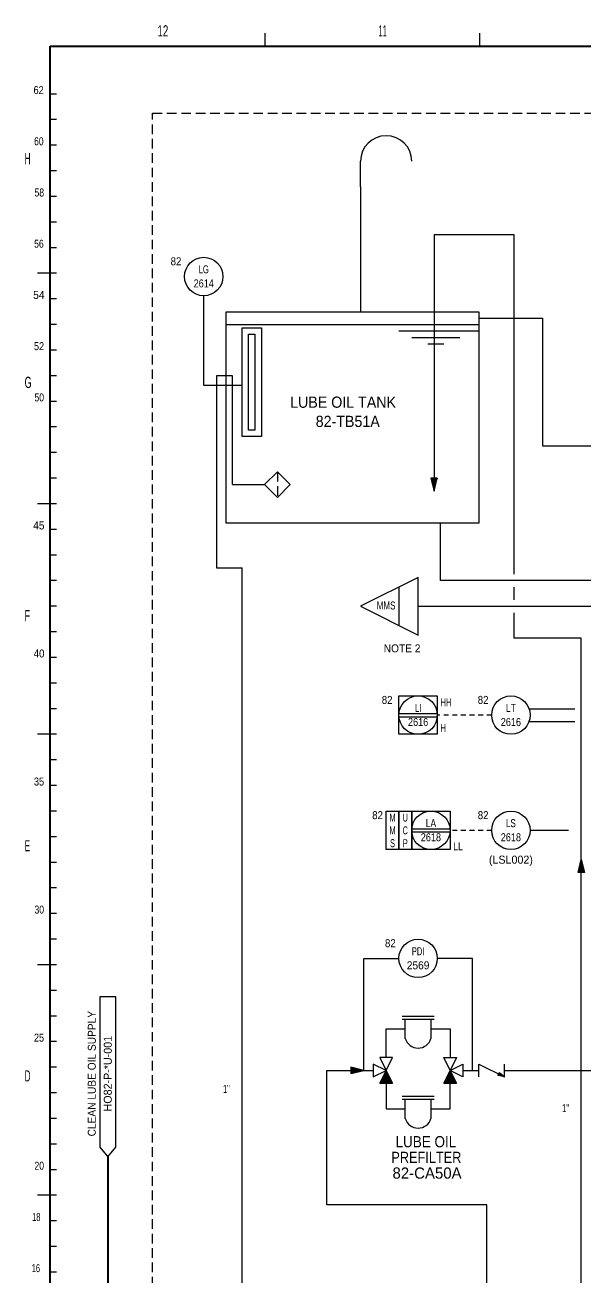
# Model space of a CAD drawing. Header units: millimetres. Extents: x 13 to 838, y 4 to 592.
# Drawn here: x 17.1 to 192.5, y 200.2 to 591.6 of the extents above; entities that cross this region are included whole.
import ezdxf
from ezdxf.enums import TextEntityAlignment as Align

# ---------------------------------------------------------------- set-up
doc = ezdxf.new("R2010")
doc.units = ezdxf.units.MM
doc.linetypes.add('MEDIUM_DASHED', pattern=[4.5, 3, -1.5])
doc.linetypes.add('SHORT_DASHED', pattern=[2.7, 1.5, -1.2])
for name, color, linetype, lineweight in [('1', 7, 'Continuous', 25), ('18', 7, 'Continuous', 25), ('43', 7, 'Continuous', 25), ('45', 7, 'Continuous', 40), ('8', 7, 'Continuous', 40)]:
    doc.layers.add(name, color=color, linetype=linetype, lineweight=lineweight)
for name, color, linetype in [('35', 7, 'Continuous'), ('36', 7, 'Continuous'), ('39', 7, 'Continuous'), ('40', 7, 'Continuous')]:
    doc.layers.add(name, color=color, linetype=linetype)

msp = doc.modelspace()

# ---------------------------------------------------------------- linework, layer by layer
at = {"layer": '1'}
for p, q in [((122, 541), (122, 549)), ((122, 541), (122, 502)), ((170, 420), (170, 507)), ((80, 498), (159, 498)), ((159, 500), (179, 500)), ((134, 496), (159, 496)), ((138, 494), (153, 494)), ((143, 492), (148, 492)), ((82, 448), (92, 448)), ((144.009, 449.962), (145.594, 448.376)), ((144.057, 449.774), (145.566, 448.263)), ((144.104, 449.585), (145.538, 448.15)), ((144.113, 450), (145.622, 448.49)), ((144.151, 449.396), (145.509, 448.037)), ((144.198, 449.208), (145.481, 447.924)), ((144.245, 449.019), (145.453, 447.811)), ((144.255, 450), (145.651, 448.603)), ((144.292, 448.83), (145.424, 447.697)), ((144.34, 448.642), (145.396, 447.584)), ((144.387, 448.453), (145.368, 447.471)), ((144.396, 450), (145.679, 448.716)), ((144.434, 448.264), (145.339, 447.358)), ((144.481, 448.076), (145.311, 447.245)), ((144.528, 447.887), (145.283, 447.132)), ((144.537, 450), (145.707, 448.829)), ((144.575, 447.698), (145.255, 447.018)), ((144.623, 447.509), (145.226, 446.905)), ((144.67, 447.321), (145.198, 446.792)), ((144.679, 450), (145.736, 448.942)), ((144.717, 447.132), (145.17, 446.679)), ((144.764, 446.943), (145.141, 446.566)), ((144.811, 446.755), (145.113, 446.453)), ((144.82, 450), (145.764, 449.055)), ((144.858, 446.566), (145.085, 446.339)), ((144.906, 446.377), (145.057, 446.226)), ((144.953, 446.189), (145.028, 446.113)), ((144.961, 450), (145.792, 449.169)), ((145.103, 450), (145.82, 449.282)), ((145.244, 450), (145.849, 449.395)), ((145.386, 450), (145.877, 449.508)), ((145.527, 450), (145.905, 449.621)), ((145.668, 450), (145.934, 449.734)), ((145.81, 450), (145.962, 449.848)), ((145.951, 450), (145.99, 449.961)), ((85, 180), (85, 422)), ((134, 416), (134, 404)), ((170, 412), (170, 416)), ((134, 376.5), (146, 376.5)), ((174.657, 378), (189, 378)), ((134, 375.5), (146, 375.5)), ((174.657, 374), (189, 374)), ((134, 334), (134, 346)), ((138, 340.5), (150, 340.5)), ((138, 339.5), (150, 339.5)), ((187, 340), (175, 340)), ((190.151, 327.472), (191.509, 328.831)), ((190.198, 327.661), (191.481, 328.945)), ((190.245, 327.85), (191.453, 329.058)), ((190.292, 328.039), (191.424, 329.172)), ((190.34, 328.227), (191.396, 329.285)), ((190.387, 328.416), (191.368, 329.398)), ((190.434, 328.605), (191.339, 329.51)), ((190.481, 328.792), (191.311, 329.624)), ((190.528, 328.983), (191.283, 329.737)), ((190.575, 329.172), (191.255, 329.85)), ((190.623, 329.361), (191.226, 329.964)), ((190.67, 329.548), (191.198, 330.077)), ((190.717, 329.737), (191.17, 330.191)), ((190.764, 329.926), (191.141, 330.302)), ((190.811, 330.113), (191.113, 330.416)), ((190.858, 330.302), (191.085, 330.529)), ((190.906, 330.491), (191.057, 330.643)), ((190.953, 330.68), (191.028, 330.756)), ((190.009, 326.907), (191.594, 328.493)), ((190.057, 327.094), (191.566, 328.606)), ((190.104, 327.283), (191.538, 328.72)), ((190.113, 326.869), (191.622, 328.38)), ((190.255, 326.869), (191.651, 328.266)), ((190.396, 326.869), (191.679, 328.153)), ((190.537, 326.869), (191.707, 328.039)), ((190.679, 326.869), (191.736, 327.928)), ((190.82, 326.869), (191.764, 327.814)), ((190.961, 326.869), (191.792, 327.699)), ((191.103, 326.869), (191.82, 327.587)), ((191.244, 326.869), (191.849, 327.474)), ((191.386, 326.869), (191.877, 327.361)), ((191.527, 326.869), (191.905, 327.247)), ((191.668, 326.869), (191.934, 327.135)), ((191.81, 326.869), (191.962, 327.02)), ((191.951, 326.869), (191.99, 326.909)), ((135, 282), (145, 282)), ((135, 281), (145, 281)), ((111.5, 265), (126, 265)), ((119, 265.951), (119.039, 265.99)), ((119, 265.81), (119.152, 265.962)), ((119, 265.668), (119.266, 265.934)), ((119, 265.527), (119.379, 265.905)), ((119, 265.386), (119.492, 265.877)), ((119, 265.244), (119.605, 265.849)), ((119, 265.103), (119.718, 265.82)), ((119, 264.961), (119.831, 265.792)), ((119, 264.82), (119.945, 265.764)), ((119, 264.679), (120.058, 265.736)), ((119, 264.537), (120.171, 265.707)), ((119, 264.396), (120.284, 265.679)), ((119, 264.255), (120.397, 265.651)), ((119, 264.113), (120.51, 265.622)), ((119.038, 264.009), (120.624, 265.594)), ((119.226, 264.057), (120.737, 265.566)), ((119.415, 264.104), (120.85, 265.538)), ((119.604, 264.151), (120.963, 265.509)), ((119.792, 264.198), (121.076, 265.481)), ((119.981, 264.245), (121.189, 265.453)), ((120.17, 264.292), (121.303, 265.424)), ((120.358, 264.34), (121.416, 265.396)), ((120.547, 264.387), (121.529, 265.368)), ((120.736, 264.434), (121.642, 265.339)), ((120.924, 264.481), (121.755, 265.311)), ((121.113, 264.528), (121.868, 265.283)), ((121.302, 264.575), (121.982, 265.255)), ((121.491, 264.623), (122.095, 265.226)), ((121.679, 264.67), (122.208, 265.198)), ((121.868, 264.717), (122.321, 265.17)), ((122.057, 264.764), (122.434, 265.141)), ((122.245, 264.811), (122.547, 265.113)), ((122.434, 264.858), (122.661, 265.085)), ((122.623, 264.906), (122.774, 265.057)), ((122.811, 264.953), (122.887, 265.028)), ((128.039, 261), (130.68, 263.64)), ((128.244, 261.488), (130.586, 263.828)), ((128.322, 261), (130.775, 263.451)), ((128.526, 262.053), (130.492, 264.017)), ((128.605, 261), (130.869, 263.262)), ((128.809, 262.618), (130.397, 264.205)), ((128.888, 261), (130.963, 263.074)), ((129.092, 263.183), (130.303, 264.394)), ((129.17, 261), (131.057, 262.885)), ((129.374, 263.748), (130.209, 264.582)), ((129.453, 261), (131.152, 262.697)), ((129.656, 264.313), (130.115, 264.771)), ((129.736, 261), (131.246, 262.508)), ((129.939, 264.878), (130.02, 264.959)), ((130.019, 261), (131.34, 262.32)), ((148.039, 261), (150.68, 263.64)), ((148.244, 261.488), (150.586, 263.828)), ((148.322, 261), (150.775, 263.451)), ((148.526, 262.053), (150.492, 264.017)), ((148.605, 261), (150.869, 263.262)), ((148.809, 262.618), (150.397, 264.205)), ((148.888, 261), (150.963, 263.074)), ((149.091, 263.183), (150.303, 264.394)), ((149.17, 261), (151.057, 262.885)), ((149.374, 263.748), (150.209, 264.582)), ((149.453, 261), (151.152, 262.697)), ((149.656, 264.313), (150.115, 264.771)), ((149.736, 261), (151.246, 262.508)), ((149.939, 264.878), (150.02, 264.959)), ((150.019, 261), (151.34, 262.32)), ((167, 265), (201, 265)), ((130.302, 261), (131.434, 262.131)), ((130.585, 261), (131.529, 261.943)), ((130.868, 261), (131.623, 261.754)), ((131.151, 261), (131.717, 261.566)), ((131.434, 261), (131.811, 261.377)), ((131.717, 261), (131.906, 261.189)), ((150.302, 261), (151.434, 262.131)), ((150.585, 261), (151.529, 261.943)), ((150.868, 261), (151.623, 261.754)), ((151.151, 261), (151.717, 261.566)), ((151.434, 261), (151.812, 261.377)), ((151.717, 261), (151.906, 261.189)), ((135, 257), (145, 257)), ((135, 256), (145, 256))]:
    msp.add_line(p, q, dxfattribs=at)
at = {"layer": '1', "linetype": 'MEDIUM_DASHED'}
msp.add_line((96, 452), (96, 444), dxfattribs=at)
at = {"layer": '1'}
for points in [[(170, 507), (170, 526), (145, 526), (145, 446)], [(85, 479), (73, 479), (73, 507)], [(201, 460.061), (179, 460.061), (179, 500)], [(82, 448), (82, 482), (77, 482), (77, 422), (85, 422)], [(213.243, 464.757), (217, 460.061), (217, 418), (147, 418), (147, 436)], [(191, 145), (191, 400), (170, 400), (170, 408)], [(123, 265), (123, 300), (134, 300)], [(157, 265), (157, 300), (146, 300)], [(130, 269), (130, 278), (136, 278)], [(136, 275), (136, 281), (144, 281), (144, 275)], [(144, 278), (150, 278), (150, 269)], [(159, 263), (159, 267), (167, 263), (167, 267)], [(161.5, 180), (161.5, 223), (111.5, 223), (111.5, 265)], [(154, 265), (157, 265), (159, 265)], [(167, 263), (165.202, 263.877), (165.246, 263.967)], [(130, 261), (130, 253), (136, 253)], [(144, 253), (150, 253), (150, 261)], [(136, 250), (136, 256), (144, 256), (144, 250)]]:
    msp.add_lwpolyline(points, dxfattribs=at)
for points in [[(159, 502), (159, 436), (80, 436), (80, 502)], [(91, 497), (91, 463), (85, 463), (85, 497)], [(89, 495), (89, 465), (87, 465), (87, 495)], [(92, 448), (96, 452), (100, 448), (96, 444)], [(145, 446), (146, 450), (144, 450)], [(140, 410), (140, 419), (122, 410), (140, 401)], [(134, 370), (134, 382), (146, 382), (146, 370)], [(134, 346), (134, 334), (130, 334), (130, 346)], [(138, 346), (138, 334), (134, 334), (134, 346)], [(138, 334), (138, 346), (150, 346), (150, 334)], [(191, 330.869), (192, 326.869), (190, 326.869)], [(40.5, 288), (40.5, 241), (43, 238), (45.5, 241), (45.5, 288)], [(130, 265), (126, 267), (126, 263)], [(130, 265), (132, 269), (128, 269)], [(150, 265), (148, 269), (152, 269)], [(150, 265), (154, 267), (154, 263)], [(123, 265), (119, 266), (119, 264)], [(130, 265), (132, 261), (128, 261)], [(130, 265), (132, 261), (128, 261)], [(130, 265), (128, 261), (132, 261)], [(150, 265), (148, 261), (152, 261)], [(150, 265), (148, 261), (152, 261)], [(150, 265), (152, 261), (148, 261)], [(167, 263), (164.983, 263.427), (165.422, 264.326)], [(167, 263), (165.027, 263.517), (165.378, 264.236)], [(167, 263), (165.071, 263.607), (165.334, 264.146)], [(167, 263), (165.115, 263.697), (165.29, 264.057)]]:
    msp.add_lwpolyline(points, close=True, dxfattribs=at)
for centre in [(73, 513), (140, 376), (169, 376), (144, 340), (169, 340), (140, 300)]:
    msp.add_circle(centre, 6, dxfattribs=at)
for centre, radius, start, end in [((130, 549), 8, 0, 180), ((140, 276.167), 4.167, 196.2602, 343.7398), ((140, 251.167), 4.167, 196.2602, 343.7398)]:
    msp.add_arc(centre, radius, start, end, dxfattribs=at)
at = {"layer": '18', "linetype": 'SHORT_DASHED'}
for p, q in [((163, 376), (146, 376)), ((163, 340), (150, 340))]:
    msp.add_line(p, q, dxfattribs=at)
at = {"layer": '18', "linetype": 'MEDIUM_DASHED'}
msp.add_lwpolyline([(684, 564), (684, 94), (57, 94), (57, 564)], close=True, dxfattribs=at)
at = {"layer": '18'}
msp.add_lwpolyline([(140, 410), (248, 410), (248, 421)], dxfattribs=at)
at = {"layer": '43'}
for p, q in [((92.08, 589), (92.08, 585)), ((159.16, 589), (159.16, 585)), ((26.999, 570), (25, 570)), ((26.999, 562), (25, 562)), ((26.999, 554), (25, 554)), ((26.999, 546), (25, 546)), ((26.999, 538), (25, 538)), ((26.999, 530), (25, 530)), ((26.999, 522), (25, 522)), ((25, 514), (21, 514)), ((26.999, 514), (25, 514)), ((26.999, 506), (25, 506)), ((26.999, 498), (25, 498)), ((26.999, 490), (25, 490)), ((26.999, 482), (25, 482)), ((26.999, 474), (25, 474)), ((26.999, 466), (25, 466)), ((26.999, 458), (25, 458)), ((26.999, 450), (25, 450)), ((25, 442), (21, 442)), ((26.999, 442), (25, 442)), ((26.999, 434), (25, 434)), ((26.999, 426), (25, 426)), ((26.999, 418), (25, 418)), ((26.999, 410), (25, 410)), ((26.999, 402), (25, 402)), ((26.999, 394), (25, 394)), ((26.999, 386), (25, 386)), ((26.999, 378), (25, 378)), ((25, 370), (21, 370)), ((26.999, 370), (25, 370)), ((26.999, 362), (25, 362)), ((26.999, 354), (25, 354)), ((26.999, 346), (25, 346)), ((26.999, 338), (25, 338)), ((26.999, 330), (25, 330)), ((26.999, 322), (25, 322)), ((26.999, 314), (25, 314)), ((26.999, 306), (25, 306)), ((25, 298), (21, 298)), ((26.999, 298), (25, 298)), ((26.999, 290), (25, 290)), ((26.999, 282), (25, 282)), ((26.999, 274), (25, 274)), ((26.999, 266), (25, 266)), ((26.999, 258), (25, 258)), ((26.999, 250), (25, 250)), ((26.999, 242), (25, 242)), ((26.999, 234), (25, 234)), ((25, 226), (21, 226)), ((26.999, 226), (25, 226)), ((26.999, 218), (25, 218)), ((26.999, 210), (25, 210)), ((26.999, 202), (25, 202))]:
    msp.add_line(p, q, dxfattribs=at)
at = {"layer": '45'}
msp.add_lwpolyline([(25, 585), (830, 585), (830, 10), (25, 10)], close=True, dxfattribs=at)
at = {"layer": '8'}
msp.add_lwpolyline([(43, 238), (43, 145), (56, 145)], dxfattribs=at)

# ---------------------------------------------------------------- texts
at = {"layer": '35', "width": 0.9}
for p in [(66, 516.5), (132, 379.5), (162, 379.5), (129, 343.5), (162, 343.5), (133, 303.5)]:
    msp.add_text('82', height=2.5, dxfattribs=at).set_placement(p, align=Align.RIGHT)
at = {"layer": '35'}
for s, width, p in [('LG', 0.7, (73, 514)), ('2614', 0.85, (73, 509.6)), ('MMS', 0.75, (130, 409)), ('NOTE 2', 0.95, (135, 395.6)), ('LI', 0.65, (140, 377)), ('LT', 0.8, (169, 377)), ('2616', 0.85, (140, 372.6)), ('2616', 0.85, (169, 372.6)), ('M', 0.55, (132, 342.75)), ('U', 0.55, (136, 342.75)), ('M', 0.55, (132, 338.75)), ('C', 0.6, (136, 338.75)), ('LA', 0.8, (144, 341)), ('LS', 0.75, (169, 341)), ('S', 0.6, (132, 334.75)), ('P', 0.6, (136, 334.75)), ('2618', 0.85, (144, 336.6)), ('2618', 0.85, (169, 336.6)), ('PDI', 0.7, (140, 301)), ('2569', 0.95, (140, 296.6))]:
    msp.add_text(s, height=2.5, dxfattribs=dict(at, width=width)).set_placement(p, align=Align.CENTER)
for s, width, p in [('HH', 0.7, (147, 378.75)), ('H', 0.55, (147, 370.75)), ('LL', 0.8, (151, 333.75)), ('1"', 0.65, (79, 258)), ('1"', 0.65, (185, 252))]:
    msp.add_text(s, height=2.5, dxfattribs=dict(at, width=width)).set_placement(p)
msp.add_text('(LSL002)', height=2.5, dxfattribs=at).set_placement((169, 329.6), align=Align.CENTER)
at = {"layer": '35', "width": 0.95}
msp.add_text('CLEAN LUBE OIL SUPPLY', height=2.5, rotation=89.954, dxfattribs=at).set_placement((39.25, 264), align=Align.CENTER)
at = {"layer": '35'}
msp.add_text('HO82-P-*U-001', height=2.5, rotation=89.954, dxfattribs=at).set_placement((44.25, 264), align=Align.CENTER)
at = {"layer": '36', "width": 0.95}
for s, p in [('LUBE OIL TANK', (100, 472)), ('82-TB51A', (108, 466))]:
    msp.add_text(s, height=3.5, dxfattribs=at).set_placement(p)
at = {"layer": '36'}
for s, width, p in [('LUBE OIL', 0.9, (142.436, 241)), ('PREFILTER', 0.85, (142.584, 236.1))]:
    msp.add_text(s, height=3.5, dxfattribs=dict(at, width=width)).set_placement(p, align=Align.CENTER)
msp.add_text('82-CA50A', height=3.5, dxfattribs=at).set_placement((142.793, 231.2), align=Align.CENTER)
at = {"layer": '39'}
for s, width, p in [('62', 0.85, (22.968, 570)), ('60', 0.8, (22.946, 554)), ('58', 0.8, (23.094, 538)), ('56', 0.8, (22.968, 522)), ('54', 0.95, (23.22, 506)), ('52', 0.85, (23.094, 490)), ('50', 0.8, (23.072, 474)), ('45', 0.95, (23.22, 434)), ('40', 0.9, (23.199, 394)), ('35', 0.85, (23.094, 354)), ('30', 0.8, (23.072, 313.999)), ('25', 0.85, (23.094, 273.999)), ('20', 0.8, (23.072, 233.999)), ('18', 0.7, (21.957, 218)), ('16', 0.7, (21.831, 202))]:
    msp.add_text(s, height=2.5, dxfattribs=dict(at, width=width)).set_placement(p, align=Align.RIGHT)
at = {"layer": '40'}
for s, width, p in [('12', 0.65, (58.539, 587.999)), ('11', 0.5, (127.62, 587.999)), ('H', 0.55, (17, 548.062)), ('G', 0.6, (17, 478.187)), ('F', 0.6, (17, 405.312)), ('E', 0.55, (17, 333.437)), ('D', 0.55, (17, 261.562))]:
    msp.add_text(s, height=3.5, dxfattribs=dict(at, width=width)).set_placement(p)

doc.saveas('drawing.dxf')
